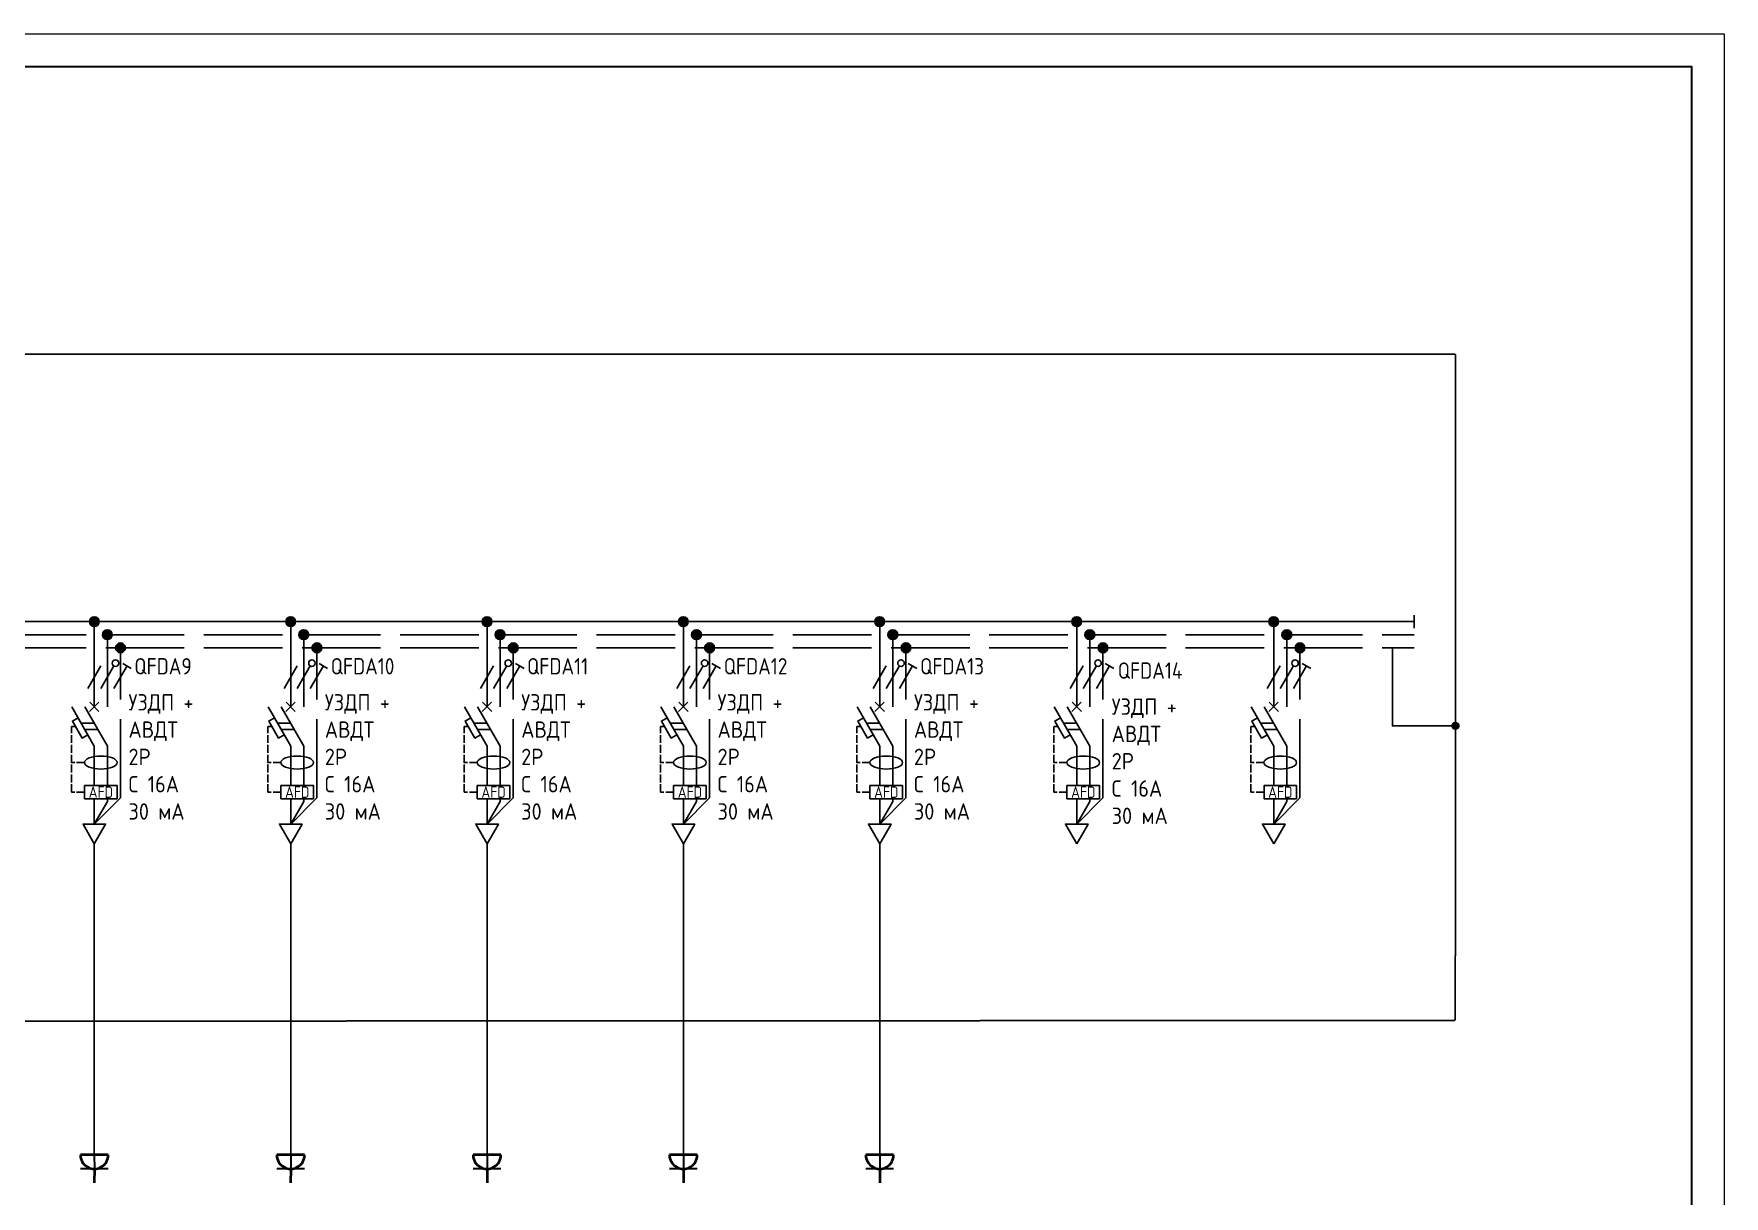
# Model space of a CAD drawing. Header units: millimetres. Extents: x -32 to 417638015, y -35 to 175284279.
# Drawn here: x 1428383 to 1454210, y 44491 to 62248 of the extents above; entities that cross this region are included whole.
import ezdxf
from ezdxf.enums import TextEntityAlignment as Align

# ---------------------------------------------------------------- set-up
doc = ezdxf.new("R2010")
doc.units = ezdxf.units.MM
doc.linetypes.add('ACAD_ISO02W100', pattern=[15, 12, -3])
doc.linetypes.add('DASHED2', pattern=[0.375, 0.25, -0.125])
for name, color, linetype in [('4_Однолинейная схема', 7, 'Continuous'), ('A-HATCH-WALL', 7, 'Continuous'), ('RAMKA', 7, 'Continuous')]:
    doc.layers.add(name, color=color, linetype=linetype)
doc.layers.add('A-ANNO-NOTE', color=7, linetype='Continuous', lineweight=5)
doc.layers.add('ЭОМ_Розетки быт', color=5, linetype='Continuous', lineweight=30)
doc.styles.add('DS23_Isopeur', font='isocpeur.ttf')
doc.styles.add('GOST Common', font='GOST_Common.ttf', dxfattribs={"width": 0.9, "height": 350})
doc.styles.add('GOST Common ISO', font='GOST_Common.ttf', dxfattribs={"width": 0.9, "height": 2.5})
doc.styles.add('RAMKA', font='isocpeur.ttf', dxfattribs={"oblique": 15, "height": 5})
doc.styles.get("Standard").update_dxf_attribs({"font": 'arial.ttf'})

# ---------------------------------------------------------------- blocks, each defined once
blk = doc.blocks.new('*U847')
at = {"layer": '4_Однолинейная схема'}
for p, q in [((454.92, 0), (0, 0)), ((454.92, 1), (454.92, -1))]:
    blk.add_line(p, q, dxfattribs=at)
at = {"layer": '4_Однолинейная схема', "linetype": 'ACAD_ISO02W100'}
for p, q in [((0, -2), (454.92, -2)), ((0, -4), (454.92, -4))]:
    blk.add_line(p, q, dxfattribs=at)
blk = doc.blocks.new('TSL_SHM_УГО_Точка - TSL_SHM_УГО_Точка-779818-ЩТ-1_1 _Р_ _')
at = {"layer": 'A-ANNO-NOTE', "lineweight": 30}
h = blk.add_hatch(color=256, dxfattribs=at)
edge = h.paths.add_edge_path()
edge.add_arc((0, 0), 0.5, 0, 360)
blk.add_circle((0, 0), 0.5, dxfattribs=at)
blk = doc.blocks.new('*U845')
at = {"lineweight": -2}
h = blk.add_hatch(color=256, dxfattribs=at)
h.dxf.hatch_style = 1
edge = h.paths.add_edge_path()
edge.add_arc((0, 0), 0.75, 0, 360)
at = {"layer": 'A-HATCH-WALL', "lineweight": -2}
h = blk.add_hatch(color=256, dxfattribs=at)
h.dxf.hatch_style = 1
edge = h.paths.add_edge_path()
edge.add_arc((2, -2), 0.75, 0, 360)
h = blk.add_hatch(color=256, dxfattribs=at)
h.dxf.hatch_style = 1
edge = h.paths.add_edge_path()
edge.add_arc((4, -4), 0.75, 0, 360)
at = {"lineweight": -2}
for points in [[(0, -13), (0, 0)], [(-0.73, -13.73), (0.69, -12.31)], [(0.71, -13.71), (-0.71, -12.29)], [(0, -25.05), (0, -19), (-3.46, -13)], [(-0.98, -17.3), (-1.85, -17.8), (-3.35, -15.2), (-2.48, -14.7)], [(-1.46, -13), (2, -19)], [(-2.02, -15.5), (-0.02, -15.5)], [(-1.44, -16.5), (0.56, -16.5)], [(0, -30.92), (0, -27.05)]]:
    blk.add_lwpolyline(points, dxfattribs=at)
at = {"linetype": 'ACAD_ISO02W100', "lineweight": -2}
for points in [[(2, -13), (2, -2)], [(4, -26.92), (4, -4)], [(2, -25.05), (2, -19)], [(0, -30.92), (4, -26.92)], [(0, -30.92), (2, -27.46), (2, -26.97)]]:
    blk.add_lwpolyline(points, dxfattribs=at)
at = {"color": 1, "lineweight": -2}
for points in [[(-1, -10.23), (1, -6.77)], [(1, -10.23), (3, -6.77)], [(3, -10.23), (5, -6.77)], [(4.35, -6.39), (5.65, -7.14)]]:
    blk.add_lwpolyline(points, dxfattribs=at)
at = {"color": 1, "linetype": 'ACAD_ISO02W100', "lineweight": -2, "ltscale": 0.1}
for points in [[(-3.5, -21.53), (-3.5, -21.53), (-3.5, -16), (-2.89, -16)], [(-1.5, -21.53), (-3.5, -21.53)], [(-1.5, -26.05), (-3.5, -26.05), (-3.5, -21.53)]]:
    blk.add_lwpolyline(points, dxfattribs=at)
at = {"lineweight": -2}
blk.add_lwpolyline([(0, -33.92), (-1.73, -30.92), (1.73, -30.92)], close=True, dxfattribs=at)
for centre in [(0, 0), (2, -2), (4, -4)]:
    blk.add_circle(centre, 0.75, dxfattribs=at)
at = {"color": 1, "lineweight": -2}
blk.add_circle((3.25, -6.33), 0.5, dxfattribs=at)
at = {"lineweight": -2}
blk.add_ellipse((1, -21.53), major_axis=(2.5, 0), ratio=0.4, dxfattribs=at)
at = {"style": 'GOST Common ISO', "width": 0.9}
blk.add_attdef('ФАЗА', text='', height=2.5, dxfattribs=at).set_placement((0, 2), align=Align.CENTER)
at = {"lineweight": -2}
blk.add_wipeout([(-1.49, -25.05), (3.5, -25.05), (3.5, -27.05), (-1.49, -27.05)], dxfattribs=at)
blk.add_lwpolyline([(3.5, -27.05), (-1.49, -27.05), (-1.49, -25.05), (3.5, -25.05)], close=True, dxfattribs=at)
at = {"lineweight": -2, "insert": (1, -26.05), "char_height": 1.75, "attachment_point": 5, "style": 'GOST Common ISO'}
blk.add_mtext_dynamic_manual_height_columns('AFD', width=4.9912, gutter_width=12.5, heights=[0], dxfattribs=at)
blk = doc.blocks.new('*U846')
at = {"lineweight": -2}
h = blk.add_hatch(color=256, dxfattribs=at)
h.dxf.hatch_style = 1
edge = h.paths.add_edge_path()
edge.add_arc((0, 0), 0.75, 0, 360)
at = {"layer": 'A-HATCH-WALL', "lineweight": -2}
h = blk.add_hatch(color=256, dxfattribs=at)
h.dxf.hatch_style = 1
edge = h.paths.add_edge_path()
edge.add_arc((2, -2), 0.75, 0, 360)
h = blk.add_hatch(color=256, dxfattribs=at)
h.dxf.hatch_style = 1
edge = h.paths.add_edge_path()
edge.add_arc((4, -4), 0.75, 0, 360)
at = {"lineweight": -2}
for points in [[(0, -13), (0, 0)], [(-0.73, -13.73), (0.69, -12.31)], [(0.71, -13.71), (-0.71, -12.29)], [(0, -25.05), (0, -19), (-3.46, -13)], [(-0.98, -17.3), (-1.85, -17.8), (-3.35, -15.2), (-2.48, -14.7)], [(-1.46, -13), (2, -19)], [(-2.02, -15.5), (-0.02, -15.5)], [(-1.44, -16.5), (0.56, -16.5)], [(0, -30.92), (0, -27.05)]]:
    blk.add_lwpolyline(points, dxfattribs=at)
at = {"linetype": 'ACAD_ISO02W100', "lineweight": -2}
for points in [[(2, -13), (2, -2)], [(4, -26.92), (4, -4)], [(2, -25.05), (2, -19)], [(0, -30.92), (4, -26.92)], [(0, -30.92), (2, -27.46), (2, -26.97)]]:
    blk.add_lwpolyline(points, dxfattribs=at)
at = {"color": 1, "lineweight": -2}
for points in [[(-1, -10.23), (1, -6.77)], [(1, -10.23), (3, -6.77)], [(3, -10.23), (5, -6.77)], [(4.35, -6.39), (5.65, -7.14)]]:
    blk.add_lwpolyline(points, dxfattribs=at)
at = {"color": 1, "linetype": 'ACAD_ISO02W100', "lineweight": -2, "ltscale": 0.1}
for points in [[(-3.5, -21.53), (-3.5, -21.53), (-3.5, -16), (-2.89, -16)], [(-1.5, -21.53), (-3.5, -21.53)], [(-1.5, -26.05), (-3.5, -26.05), (-3.5, -21.53)]]:
    blk.add_lwpolyline(points, dxfattribs=at)
at = {"lineweight": -2}
blk.add_lwpolyline([(0, -33.92), (-1.73, -30.92), (1.73, -30.92)], close=True, dxfattribs=at)
for centre in [(0, 0), (2, -2), (4, -4)]:
    blk.add_circle(centre, 0.75, dxfattribs=at)
at = {"color": 1, "lineweight": -2}
blk.add_circle((3.25, -6.33), 0.5, dxfattribs=at)
at = {"lineweight": -2}
blk.add_ellipse((1, -21.53), major_axis=(2.5, 0), ratio=0.4, dxfattribs=at)
at = {"style": 'GOST Common ISO', "width": 0.9}
blk.add_attdef('ФАЗА', text='', height=2.5, dxfattribs=at).set_placement((0, 2), align=Align.CENTER)
at = {"lineweight": -2}
blk.add_wipeout([(-1.49, -25.05), (3.5, -25.05), (3.5, -27.05), (-1.49, -27.05)], dxfattribs=at)
blk.add_lwpolyline([(3.5, -27.05), (-1.49, -27.05), (-1.49, -25.05), (3.5, -25.05)], close=True, dxfattribs=at)
at = {"lineweight": -2, "insert": (1, -26.05), "char_height": 1.75, "attachment_point": 5, "style": 'GOST Common ISO'}
blk.add_mtext_dynamic_manual_height_columns('AFD', width=4.9912, gutter_width=12.5, heights=[0], dxfattribs=at)
blk = doc.blocks.new('*U836')
at = {"lineweight": -2}
h = blk.add_hatch(color=256, dxfattribs=at)
h.dxf.hatch_style = 1
edge = h.paths.add_edge_path()
edge.add_arc((0, 0), 0.75, 0, 360)
at = {"layer": 'A-HATCH-WALL', "lineweight": -2}
h = blk.add_hatch(color=256, dxfattribs=at)
h.dxf.hatch_style = 1
edge = h.paths.add_edge_path()
edge.add_arc((2, -2), 0.75, 0, 360)
h = blk.add_hatch(color=256, dxfattribs=at)
h.dxf.hatch_style = 1
edge = h.paths.add_edge_path()
edge.add_arc((4, -4), 0.75, 0, 360)
at = {"lineweight": -2}
for points in [[(0, -13), (0, 0)], [(-0.73, -13.73), (0.69, -12.31)], [(0.71, -13.71), (-0.71, -12.29)], [(0, -25.05), (0, -19), (-3.46, -13)], [(-0.98, -17.3), (-1.85, -17.8), (-3.35, -15.2), (-2.48, -14.7)], [(-1.46, -13), (2, -19)], [(-2.02, -15.5), (-0.02, -15.5)], [(-1.44, -16.5), (0.56, -16.5)], [(0, -30.92), (0, -27.05)]]:
    blk.add_lwpolyline(points, dxfattribs=at)
at = {"linetype": 'ACAD_ISO02W100', "lineweight": -2}
for points in [[(2, -13), (2, -2)], [(4, -26.92), (4, -4)], [(2, -25.05), (2, -19)], [(0, -30.92), (4, -26.92)], [(0, -30.92), (2, -27.46), (2, -26.97)]]:
    blk.add_lwpolyline(points, dxfattribs=at)
at = {"color": 1, "lineweight": -2}
for points in [[(-1, -10.23), (1, -6.77)], [(1, -10.23), (3, -6.77)], [(3, -10.23), (5, -6.77)], [(4.35, -6.39), (5.65, -7.14)]]:
    blk.add_lwpolyline(points, dxfattribs=at)
at = {"color": 1, "linetype": 'ACAD_ISO02W100', "lineweight": -2, "ltscale": 0.1}
for points in [[(-3.5, -21.53), (-3.5, -21.53), (-3.5, -16), (-2.89, -16)], [(-1.5, -21.53), (-3.5, -21.53)], [(-1.5, -26.05), (-3.5, -26.05), (-3.5, -21.53)]]:
    blk.add_lwpolyline(points, dxfattribs=at)
at = {"lineweight": -2}
blk.add_lwpolyline([(0, -33.92), (-1.73, -30.92), (1.73, -30.92)], close=True, dxfattribs=at)
for centre in [(0, 0), (2, -2), (4, -4)]:
    blk.add_circle(centre, 0.75, dxfattribs=at)
at = {"color": 1, "lineweight": -2}
blk.add_circle((3.25, -6.33), 0.5, dxfattribs=at)
at = {"lineweight": -2}
blk.add_ellipse((1, -21.53), major_axis=(2.5, 0), ratio=0.4, dxfattribs=at)
at = {"style": 'GOST Common ISO', "width": 0.9}
blk.add_attdef('ФАЗА', text='', height=2.5, dxfattribs=at).set_placement((0, 2), align=Align.CENTER)
at = {"lineweight": -2}
blk.add_wipeout([(-1.49, -25.05), (3.5, -25.05), (3.5, -27.05), (-1.49, -27.05)], dxfattribs=at)
blk.add_lwpolyline([(3.5, -27.05), (-1.49, -27.05), (-1.49, -25.05), (3.5, -25.05)], close=True, dxfattribs=at)
at = {"lineweight": -2, "insert": (1, -26.05), "char_height": 1.75, "attachment_point": 5, "style": 'GOST Common ISO'}
blk.add_mtext_dynamic_manual_height_columns('AFD', width=4.9912, gutter_width=12.5, heights=[0], dxfattribs=at)
blk = doc.blocks.new('*U838')
at = {"lineweight": -2}
h = blk.add_hatch(color=256, dxfattribs=at)
h.dxf.hatch_style = 1
edge = h.paths.add_edge_path()
edge.add_arc((0, 0), 0.75, 0, 360)
at = {"layer": 'A-HATCH-WALL', "lineweight": -2}
h = blk.add_hatch(color=256, dxfattribs=at)
h.dxf.hatch_style = 1
edge = h.paths.add_edge_path()
edge.add_arc((2, -2), 0.75, 0, 360)
h = blk.add_hatch(color=256, dxfattribs=at)
h.dxf.hatch_style = 1
edge = h.paths.add_edge_path()
edge.add_arc((4, -4), 0.75, 0, 360)
at = {"lineweight": -2}
for points in [[(0, -13), (0, 0)], [(-0.73, -13.73), (0.69, -12.31)], [(0.71, -13.71), (-0.71, -12.29)], [(0, -25.05), (0, -19), (-3.46, -13)], [(-0.98, -17.3), (-1.85, -17.8), (-3.35, -15.2), (-2.48, -14.7)], [(-1.46, -13), (2, -19)], [(-2.02, -15.5), (-0.02, -15.5)], [(-1.44, -16.5), (0.56, -16.5)], [(0, -30.92), (0, -27.05)]]:
    blk.add_lwpolyline(points, dxfattribs=at)
at = {"linetype": 'ACAD_ISO02W100', "lineweight": -2}
for points in [[(2, -13), (2, -2)], [(4, -26.92), (4, -4)], [(2, -25.05), (2, -19)], [(0, -30.92), (4, -26.92)], [(0, -30.92), (2, -27.46), (2, -26.97)]]:
    blk.add_lwpolyline(points, dxfattribs=at)
at = {"color": 1, "lineweight": -2}
for points in [[(-1, -10.23), (1, -6.77)], [(1, -10.23), (3, -6.77)], [(3, -10.23), (5, -6.77)], [(4.35, -6.39), (5.65, -7.14)]]:
    blk.add_lwpolyline(points, dxfattribs=at)
at = {"color": 1, "linetype": 'ACAD_ISO02W100', "lineweight": -2, "ltscale": 0.1}
for points in [[(-3.5, -21.53), (-3.5, -21.53), (-3.5, -16), (-2.89, -16)], [(-1.5, -21.53), (-3.5, -21.53)], [(-1.5, -26.05), (-3.5, -26.05), (-3.5, -21.53)]]:
    blk.add_lwpolyline(points, dxfattribs=at)
at = {"lineweight": -2}
blk.add_lwpolyline([(0, -33.92), (-1.73, -30.92), (1.73, -30.92)], close=True, dxfattribs=at)
for centre in [(0, 0), (2, -2), (4, -4)]:
    blk.add_circle(centre, 0.75, dxfattribs=at)
at = {"color": 1, "lineweight": -2}
blk.add_circle((3.25, -6.33), 0.5, dxfattribs=at)
at = {"lineweight": -2}
blk.add_ellipse((1, -21.53), major_axis=(2.5, 0), ratio=0.4, dxfattribs=at)
at = {"style": 'GOST Common ISO', "width": 0.9}
blk.add_attdef('ФАЗА', text='', height=2.5, dxfattribs=at).set_placement((0, 2), align=Align.CENTER)
at = {"lineweight": -2}
blk.add_wipeout([(-1.49, -25.05), (3.5, -25.05), (3.5, -27.05), (-1.49, -27.05)], dxfattribs=at)
blk.add_lwpolyline([(3.5, -27.05), (-1.49, -27.05), (-1.49, -25.05), (3.5, -25.05)], close=True, dxfattribs=at)
at = {"lineweight": -2, "insert": (1, -26.05), "char_height": 1.75, "attachment_point": 5, "style": 'GOST Common ISO'}
blk.add_mtext_dynamic_manual_height_columns('AFD', width=4.9912, gutter_width=12.5, heights=[0], dxfattribs=at)
blk = doc.blocks.new('*U817')
at = {"lineweight": 5, "transparency": 33554687}
blk.add_lwpolyline([(0, 0), (0, 420), (594, 420), (594, 0)], close=True, dxfattribs=at)
at = {"lineweight": 30, "transparency": 33554687}
blk.add_lwpolyline([(20, 5), (20, 415), (589, 415), (589, 5)], close=True, dxfattribs=at)
at = {"lineweight": 9, "transparency": 33554687, "oblique": 15, "width": 0.9}
blk.add_attdef('ОБЪЕКТ', text='', height=2.5, dxfattribs=at).set_placement((529, 42.5), align=Align.MIDDLE_CENTER)
at = {"transparency": 33554687, "style": 'RAMKA', "oblique": 15, "width": 0.9}
for tag, height, p in [('СТРАНИЦА', 0.00025, (588.9995, 414.9996)), ('ДАТА1', 2.5, (464, 32.5)), ('ДАТА2', 2.5, (464, 27.5)), ('СТАДИЯ', 2.5, (546.5, 25)), ('ЛИСТ', 2.5, (561.5, 25)), ('ЛИСТОВ', 2.5, (579, 25)), ('ДАТА3', 2.5, (464, 22.5)), ('ДАТА4', 2.5, (464, 17.5)), ('ДАТА5', 2.5, (464, 12.5)), ('ДАТА6', 2.5, (464, 7.5))]:
    blk.add_attdef(tag, text='', height=height, dxfattribs=at).set_placement(p, align=Align.MIDDLE_CENTER)
at = {"transparency": 33554687, "style": 'RAMKA', "oblique": 15, "width": 0.9, "flags": 8}
blk.add_attdef('ШИФР', text='', height=5, dxfattribs=at).set_placement((529, 55), align=Align.MIDDLE_CENTER)
at = {"transparency": 33554687, "style": 'RAMKA', "oblique": 15, "width": 0.9}
for tag, p in [('ДОЛЖНОСТЬ1', (405, 32.5)), ('ФИО1', (425, 32.5)), ('ДОЛЖНОСТЬ2', (405, 27.5)), ('ФИО2', (425, 27.5)), ('ДОЛЖНОСТЬ3', (405, 22.5)), ('ФИО3', (425, 22.5)), ('ДОЛЖНОСТЬ4', (405, 17.5)), ('ФИО4', (425, 17.5)), ('ДОЛЖНОСТЬ5', (405, 12.5)), ('ФИО5', (425, 12.5)), ('ДОЛЖНОСТЬ6', (405, 7.5)), ('ФИО6', (425, 7.5))]:
    blk.add_attdef(tag, text='', height=2.5, dxfattribs=at).set_placement(p, align=Align.MIDDLE_LEFT)
at = {"lineweight": 9, "transparency": 33554687, "oblique": 15, "width": 0.9, "flags": 128}
blk.add_attdef('НАИМЕНОВАНИЕ', text='', height=2.5, dxfattribs=at).set_placement((504, 12.5), align=Align.MIDDLE_CENTER)
at = {"lineweight": 13, "transparency": 33554687, "oblique": 15, "width": 0.9, "flags": 15}
blk.add_attdef('КОМПАНИЯ', text='', height=2.5, dxfattribs=at).set_placement((564, 12.5), align=Align.MIDDLE_CENTER)
at = {"transparency": 33554687, "style": 'RAMKA', "oblique": 15, "width": 0.9, "flags": 8}
blk.add_attdef('ФОРМАТЛИСТА', text='', height=2.5, dxfattribs=at).set_placement((560, 2.5), align=Align.MIDDLE_LEFT)
blk = doc.blocks.new('*U74')
at = {"color": 0, "lineweight": 40}
for p, q in [((18, 249), (-18, -249)), ((249, -18), (499, -37))]:
    blk.add_line(p, q, dxfattribs=at)
at = {"color": 0}
for p, q in [((0, 0), (249, -18)), ((268, 231), (231, -268))]:
    blk.add_line(p, q, dxfattribs=at)
at = {"color": 0, "lineweight": 40}
blk.add_arc((0, 0), 250, 265.799, 85.799, dxfattribs=at)
at = {"color": 7, "style": 'GOST Common', "width": 0.9}
for tag, p in [('КОЛВО', (36, 425)), ('ВЫСОТА', (294, -391))]:
    blk.add_attdef(tag, p, '', height=350, dxfattribs=at)
at = {"color": 7, "linetype": 'ByBlock', "style": 'GOST Common', "width": 0.9}
blk.add_attdef('ГРУППА', text='', height=350, dxfattribs=at).set_placement((-568, 0), align=Align.RIGHT)
blk = doc.blocks.new('*U825')
at = {"linetype": 'ByBlock', "lineweight": -2}
blk.add_lwpolyline([(0, -1), (0, 838.3)], dxfattribs=at)
at = {"layer": 'ЭОМ_Розетки быт', "color": 0, "xscale": 0.15, "yscale": 0.15, "zscale": 0.15, "rotation": 274.1958433846598}
blk.add_blockref('*U74', (0, -1), dxfattribs=at)
at = {"style": 'GOST Common ISO'}
for tag, p in [('ТРАССА', (-0.3, 0)), ('1_СТРОКА', (4.4, 0)), ('2_СТРОКА', (9.2, 0)), ('3_СТРОКА', (13.9, 0)), ('4_СТРОКА', (18.4, -0.2))]:
    blk.add_attdef(tag, p, '', height=2.5, rotation=90, dxfattribs=at)
blk = doc.blocks.new('*U826')
at = {"linetype": 'ByBlock', "lineweight": -2}
blk.add_lwpolyline([(0, -1), (0, 838.3)], dxfattribs=at)
at = {"layer": 'ЭОМ_Розетки быт', "color": 0, "xscale": 0.15, "yscale": 0.15, "zscale": 0.15, "rotation": 274.1958433846598}
blk.add_blockref('*U74', (0, -1), dxfattribs=at)
at = {"style": 'GOST Common ISO'}
for tag, p in [('ТРАССА', (-0.3, 0)), ('1_СТРОКА', (4.4, 0)), ('2_СТРОКА', (9.2, 0)), ('3_СТРОКА', (13.9, 0)), ('4_СТРОКА', (18.4, -0.2))]:
    blk.add_attdef(tag, p, '', height=2.5, rotation=90, dxfattribs=at)
blk = doc.blocks.new('*U827')
at = {"linetype": 'ByBlock', "lineweight": -2}
blk.add_lwpolyline([(0, -1), (0, 838.3)], dxfattribs=at)
at = {"layer": 'ЭОМ_Розетки быт', "color": 0, "xscale": 0.15, "yscale": 0.15, "zscale": 0.15, "rotation": 274.1958433846598}
blk.add_blockref('*U74', (0, -1), dxfattribs=at)
at = {"style": 'GOST Common ISO'}
for tag, p in [('ТРАССА', (-0.3, 0)), ('1_СТРОКА', (4.4, 0)), ('2_СТРОКА', (9.2, 0)), ('3_СТРОКА', (13.9, 0)), ('4_СТРОКА', (18.4, -0.2))]:
    blk.add_attdef(tag, p, '', height=2.5, rotation=90, dxfattribs=at)
blk = doc.blocks.new('*U819')
at = {"linetype": 'ByBlock', "lineweight": -2}
blk.add_lwpolyline([(0, -1), (0, 838.3)], dxfattribs=at)
at = {"layer": 'ЭОМ_Розетки быт', "color": 0, "xscale": 0.15, "yscale": 0.15, "zscale": 0.15, "rotation": 274.1958433846598}
blk.add_blockref('*U74', (0, -1), dxfattribs=at)
at = {"style": 'GOST Common ISO'}
for tag, p in [('ТРАССА', (-0.3, 0)), ('1_СТРОКА', (4.4, 0)), ('2_СТРОКА', (9.2, 0)), ('3_СТРОКА', (13.9, 0)), ('4_СТРОКА', (18.4, -0.2))]:
    blk.add_attdef(tag, p, '', height=2.5, rotation=90, dxfattribs=at)
blk = doc.blocks.new('*U796')
at = {"lineweight": -2}
h = blk.add_hatch(color=256, dxfattribs=at)
h.dxf.hatch_style = 1
edge = h.paths.add_edge_path()
edge.add_arc((0, 0), 0.75, 0, 360)
at = {"layer": 'A-HATCH-WALL', "lineweight": -2}
h = blk.add_hatch(color=256, dxfattribs=at)
h.dxf.hatch_style = 1
edge = h.paths.add_edge_path()
edge.add_arc((2, -2), 0.75, 0, 360)
h = blk.add_hatch(color=256, dxfattribs=at)
h.dxf.hatch_style = 1
edge = h.paths.add_edge_path()
edge.add_arc((4, -4), 0.75, 0, 360)
at = {"lineweight": -2}
for points in [[(0, -13), (0, 0)], [(-0.73, -13.73), (0.69, -12.31)], [(0.71, -13.71), (-0.71, -12.29)], [(0, -25.05), (0, -19), (-3.46, -13)], [(-0.98, -17.3), (-1.85, -17.8), (-3.35, -15.2), (-2.48, -14.7)], [(-1.46, -13), (2, -19)], [(-2.02, -15.5), (-0.02, -15.5)], [(-1.44, -16.5), (0.56, -16.5)], [(0, -30.92), (0, -27.05)]]:
    blk.add_lwpolyline(points, dxfattribs=at)
at = {"linetype": 'ACAD_ISO02W100', "lineweight": -2}
for points in [[(2, -13), (2, -2)], [(4, -26.92), (4, -4)], [(2, -25.05), (2, -19)], [(0, -30.92), (4, -26.92)], [(0, -30.92), (2, -27.46), (2, -26.97)]]:
    blk.add_lwpolyline(points, dxfattribs=at)
at = {"color": 1, "lineweight": -2}
for points in [[(-1, -10.23), (1, -6.77)], [(1, -10.23), (3, -6.77)], [(3, -10.23), (5, -6.77)], [(4.35, -6.39), (5.65, -7.14)]]:
    blk.add_lwpolyline(points, dxfattribs=at)
at = {"color": 1, "linetype": 'ACAD_ISO02W100', "lineweight": -2, "ltscale": 0.1}
for points in [[(-3.5, -21.53), (-3.5, -21.53), (-3.5, -16), (-2.89, -16)], [(-1.5, -21.53), (-3.5, -21.53)], [(-1.5, -26.05), (-3.5, -26.05), (-3.5, -21.53)]]:
    blk.add_lwpolyline(points, dxfattribs=at)
at = {"lineweight": -2}
blk.add_lwpolyline([(0, -33.92), (-1.73, -30.92), (1.73, -30.92)], close=True, dxfattribs=at)
for centre in [(0, 0), (2, -2), (4, -4)]:
    blk.add_circle(centre, 0.75, dxfattribs=at)
at = {"color": 1, "lineweight": -2}
blk.add_circle((3.25, -6.33), 0.5, dxfattribs=at)
at = {"lineweight": -2}
blk.add_ellipse((1, -21.53), major_axis=(2.5, 0), ratio=0.4, dxfattribs=at)
at = {"style": 'GOST Common ISO', "width": 0.9}
blk.add_attdef('ФАЗА', text='', height=2.5, dxfattribs=at).set_placement((0, 2), align=Align.CENTER)
at = {"lineweight": -2}
blk.add_wipeout([(-1.49, -25.05), (3.5, -25.05), (3.5, -27.05), (-1.49, -27.05)], dxfattribs=at)
blk.add_lwpolyline([(3.5, -27.05), (-1.49, -27.05), (-1.49, -25.05), (3.5, -25.05)], close=True, dxfattribs=at)
at = {"lineweight": -2, "insert": (1, -26.05), "char_height": 1.75, "attachment_point": 5, "style": 'GOST Common ISO'}
blk.add_mtext_dynamic_manual_height_columns('AFD', width=4.9912, gutter_width=12.5, heights=[0], dxfattribs=at)
blk = doc.blocks.new('*U797')
at = {"linetype": 'ByBlock', "lineweight": -2}
blk.add_lwpolyline([(0, -1), (0, 838.3)], dxfattribs=at)
at = {"layer": 'ЭОМ_Розетки быт', "color": 0, "xscale": 0.15, "yscale": 0.15, "zscale": 0.15, "rotation": 274.1958433846598}
blk.add_blockref('*U74', (0, -1), dxfattribs=at)
at = {"style": 'GOST Common ISO'}
for tag, p in [('ТРАССА', (-0.3, 0)), ('1_СТРОКА', (4.4, 0)), ('2_СТРОКА', (9.2, 0)), ('3_СТРОКА', (13.9, 0)), ('4_СТРОКА', (18.4, -0.2))]:
    blk.add_attdef(tag, p, '', height=2.5, rotation=90, dxfattribs=at)
blk = doc.blocks.new('*U798')
at = {"lineweight": -2}
h = blk.add_hatch(color=256, dxfattribs=at)
h.dxf.hatch_style = 1
edge = h.paths.add_edge_path()
edge.add_arc((0, 0), 0.75, 0, 360)
at = {"layer": 'A-HATCH-WALL', "lineweight": -2}
h = blk.add_hatch(color=256, dxfattribs=at)
h.dxf.hatch_style = 1
edge = h.paths.add_edge_path()
edge.add_arc((2, -2), 0.75, 0, 360)
h = blk.add_hatch(color=256, dxfattribs=at)
h.dxf.hatch_style = 1
edge = h.paths.add_edge_path()
edge.add_arc((4, -4), 0.75, 0, 360)
at = {"lineweight": -2}
for points in [[(0, -13), (0, 0)], [(-0.73, -13.73), (0.69, -12.31)], [(0.71, -13.71), (-0.71, -12.29)], [(0, -25.05), (0, -19), (-3.46, -13)], [(-0.98, -17.3), (-1.85, -17.8), (-3.35, -15.2), (-2.48, -14.7)], [(-1.46, -13), (2, -19)], [(-2.02, -15.5), (-0.02, -15.5)], [(-1.44, -16.5), (0.56, -16.5)], [(0, -30.92), (0, -27.05)]]:
    blk.add_lwpolyline(points, dxfattribs=at)
at = {"linetype": 'ACAD_ISO02W100', "lineweight": -2}
for points in [[(2, -13), (2, -2)], [(4, -26.92), (4, -4)], [(2, -25.05), (2, -19)], [(0, -30.92), (4, -26.92)], [(0, -30.92), (2, -27.46), (2, -26.97)]]:
    blk.add_lwpolyline(points, dxfattribs=at)
at = {"color": 1, "lineweight": -2}
for points in [[(-1, -10.23), (1, -6.77)], [(1, -10.23), (3, -6.77)], [(3, -10.23), (5, -6.77)], [(4.35, -6.39), (5.65, -7.14)]]:
    blk.add_lwpolyline(points, dxfattribs=at)
at = {"color": 1, "linetype": 'ACAD_ISO02W100', "lineweight": -2, "ltscale": 0.1}
for points in [[(-3.5, -21.53), (-3.5, -21.53), (-3.5, -16), (-2.89, -16)], [(-1.5, -21.53), (-3.5, -21.53)], [(-1.5, -26.05), (-3.5, -26.05), (-3.5, -21.53)]]:
    blk.add_lwpolyline(points, dxfattribs=at)
at = {"lineweight": -2}
blk.add_lwpolyline([(0, -33.92), (-1.73, -30.92), (1.73, -30.92)], close=True, dxfattribs=at)
for centre in [(0, 0), (2, -2), (4, -4)]:
    blk.add_circle(centre, 0.75, dxfattribs=at)
at = {"color": 1, "lineweight": -2}
blk.add_circle((3.25, -6.33), 0.5, dxfattribs=at)
at = {"lineweight": -2}
blk.add_ellipse((1, -21.53), major_axis=(2.5, 0), ratio=0.4, dxfattribs=at)
at = {"style": 'GOST Common ISO', "width": 0.9}
blk.add_attdef('ФАЗА', text='', height=2.5, dxfattribs=at).set_placement((0, 2), align=Align.CENTER)
at = {"lineweight": -2}
blk.add_wipeout([(-1.49, -25.05), (3.5, -25.05), (3.5, -27.05), (-1.49, -27.05)], dxfattribs=at)
blk.add_lwpolyline([(3.5, -27.05), (-1.49, -27.05), (-1.49, -25.05), (3.5, -25.05)], close=True, dxfattribs=at)
at = {"lineweight": -2, "insert": (1, -26.05), "char_height": 1.75, "attachment_point": 5, "style": 'GOST Common ISO'}
blk.add_mtext_dynamic_manual_height_columns('AFD', width=4.9912, gutter_width=12.5, heights=[0], dxfattribs=at)
blk = doc.blocks.new('*U800')
at = {"lineweight": -2}
h = blk.add_hatch(color=256, dxfattribs=at)
h.dxf.hatch_style = 1
edge = h.paths.add_edge_path()
edge.add_arc((0, 0), 0.75, 0, 360)
at = {"layer": 'A-HATCH-WALL', "lineweight": -2}
h = blk.add_hatch(color=256, dxfattribs=at)
h.dxf.hatch_style = 1
edge = h.paths.add_edge_path()
edge.add_arc((2, -2), 0.75, 0, 360)
h = blk.add_hatch(color=256, dxfattribs=at)
h.dxf.hatch_style = 1
edge = h.paths.add_edge_path()
edge.add_arc((4, -4), 0.75, 0, 360)
at = {"lineweight": -2}
for points in [[(0, -13), (0, 0)], [(-0.73, -13.73), (0.69, -12.31)], [(0.71, -13.71), (-0.71, -12.29)], [(0, -25.05), (0, -19), (-3.46, -13)], [(-0.98, -17.3), (-1.85, -17.8), (-3.35, -15.2), (-2.48, -14.7)], [(-1.46, -13), (2, -19)], [(-2.02, -15.5), (-0.02, -15.5)], [(-1.44, -16.5), (0.56, -16.5)], [(0, -30.92), (0, -27.05)]]:
    blk.add_lwpolyline(points, dxfattribs=at)
at = {"linetype": 'ACAD_ISO02W100', "lineweight": -2}
for points in [[(2, -13), (2, -2)], [(4, -26.92), (4, -4)], [(2, -25.05), (2, -19)], [(0, -30.92), (4, -26.92)], [(0, -30.92), (2, -27.46), (2, -26.97)]]:
    blk.add_lwpolyline(points, dxfattribs=at)
at = {"color": 1, "lineweight": -2}
for points in [[(-1, -10.23), (1, -6.77)], [(1, -10.23), (3, -6.77)], [(3, -10.23), (5, -6.77)], [(4.35, -6.39), (5.65, -7.14)]]:
    blk.add_lwpolyline(points, dxfattribs=at)
at = {"color": 1, "linetype": 'ACAD_ISO02W100', "lineweight": -2, "ltscale": 0.1}
for points in [[(-3.5, -21.53), (-3.5, -21.53), (-3.5, -16), (-2.89, -16)], [(-1.5, -21.53), (-3.5, -21.53)], [(-1.5, -26.05), (-3.5, -26.05), (-3.5, -21.53)]]:
    blk.add_lwpolyline(points, dxfattribs=at)
at = {"lineweight": -2}
blk.add_lwpolyline([(0, -33.92), (-1.73, -30.92), (1.73, -30.92)], close=True, dxfattribs=at)
for centre in [(0, 0), (2, -2), (4, -4)]:
    blk.add_circle(centre, 0.75, dxfattribs=at)
at = {"color": 1, "lineweight": -2}
blk.add_circle((3.25, -6.33), 0.5, dxfattribs=at)
at = {"lineweight": -2}
blk.add_ellipse((1, -21.53), major_axis=(2.5, 0), ratio=0.4, dxfattribs=at)
at = {"style": 'GOST Common ISO', "width": 0.9}
blk.add_attdef('ФАЗА', text='', height=2.5, dxfattribs=at).set_placement((0, 2), align=Align.CENTER)
at = {"lineweight": -2}
blk.add_wipeout([(-1.49, -25.05), (3.5, -25.05), (3.5, -27.05), (-1.49, -27.05)], dxfattribs=at)
blk.add_lwpolyline([(3.5, -27.05), (-1.49, -27.05), (-1.49, -25.05), (3.5, -25.05)], close=True, dxfattribs=at)
at = {"lineweight": -2, "insert": (1, -26.05), "char_height": 1.75, "attachment_point": 5, "style": 'GOST Common ISO'}
blk.add_mtext_dynamic_manual_height_columns('AFD', width=4.9912, gutter_width=12.5, heights=[0], dxfattribs=at)

msp = doc.modelspace()

# ---------------------------------------------------------------- linework, layer by layer
at = {"linetype": 'DASHED2'}
msp.add_lwpolyline([(1402606, 47151), (1402606, 57354), (1450105, 57354), (1450102, 47176)], close=True, dxfattribs=at)
msp.add_lwpolyline([(1449140, 52867), (1449140, 51676), (1450103, 51676)])
at = {"color": 7}
msp.add_circle((1450103, 51676), 50, dxfattribs=at)

# ---------------------------------------------------------------- block references
at = {"layer": '4_Однолинейная схема', "color": 0, "xscale": 100, "yscale": 100, "zscale": 100}
msp.add_blockref('*U847', (1403982, 53268), dxfattribs=at)
at = {"layer": 'A-ANNO-NOTE', "xscale": 100, "yscale": 100, "zscale": 100}
msp.add_blockref('TSL_SHM_УГО_Точка - TSL_SHM_УГО_Точка-779818-ЩТ-1_1 _Р_ _', (1450103, 51676), dxfattribs=at)

# ---------------------------------------------------------------- texts
at = {"char_height": 250, "width": 849.79, "attachment_point": 1, "style": 'GOST Common'}
for s, insert in [('QFDA9', (1429919, 52711)), ('QFDA10', (1432919, 52711)), ('QFDA11', (1435919, 52711))]:
    msp.add_mtext(s, dxfattribs=dict(at, insert=insert))

# ---------------------------------------------------------------- next in the draw order: block references
at = {"xscale": 100, "yscale": 100, "zscale": 100}
for name, p in [('*U845', (1429308, 53268)), ('*U846', (1432308, 53268)), ('*U838', (1435308, 53268)), ('*U836', (1438308, 53268))]:
    msp.add_blockref(name, p, dxfattribs=at)

# ---------------------------------------------------------------- next in the draw order: block references
at = {"color": 1, "xscale": 5.664893170372438, "yscale": 5.664893170372438, "zscale": 5.664893170372438}
for name, p in [('*U825', (1429308, 45127)), ('*U826', (1432308, 45127)), ('*U827', (1435308, 45127)), ('*U819', (1438308, 45127))]:
    msp.add_blockref(name, p, dxfattribs=at)
at = {"layer": 'RAMKA', "transparency": 33554687}
ref = msp.add_blockref('*U817', (1394810, 20248), dxfattribs=dict(at, xscale=100, yscale=100, zscale=100))
ref.add_attrib('СТРАНИЦА', '1', dxfattribs={"layer": '0', "transparency": 33554687, "height": 0.025, "style": 'RAMKA', "oblique": 15, "width": 0.9}).set_placement((1453710, 61748), align=Align.MIDDLE_CENTER)

# ---------------------------------------------------------------- next in the draw order: texts
at = {"char_height": 250, "attachment_point": 1}
for s, insert, width, style in [('QFDA12', (1438924, 52711), 849.79, 'GOST Common'), ('{\\W0.9;УЗДП + АВДТ\\P2Р\\PС 16А\\P30 мА}', (1429830, 52160), 1244.38, 'DS23_Isopeur'), ('{\\W0.9;УЗДП + АВДТ\\P2Р\\PС 16А\\P30 мА}', (1432830, 52160), 1244.38, 'DS23_Isopeur'), ('{\\W0.9;УЗДП + АВДТ\\P2Р\\PС 16А\\P30 мА}', (1435830, 52160), 1244.38, 'DS23_Isopeur'), ('{\\W0.9;УЗДП + АВДТ\\P2Р\\PС 16А\\P30 мА}', (1438830, 52160), 1244.38, 'DS23_Isopeur')]:
    msp.add_mtext(s, dxfattribs=dict(at, insert=insert, width=width, style=style))

# ---------------------------------------------------------------- next in the draw order: block references
at = {"xscale": 100, "yscale": 100, "zscale": 100}
for name, p in [('*U796', (1441308, 53268)), ('*U798', (1444318, 53268)), ('*U800', (1447328, 53268))]:
    msp.add_blockref(name, p, dxfattribs=at)

# ---------------------------------------------------------------- next in the draw order: block references
at = {"color": 1, "xscale": 5.664893170372438, "yscale": 5.664893170372438, "zscale": 5.664893170372438}
msp.add_blockref('*U797', (1441308, 45127), dxfattribs=at)

# ---------------------------------------------------------------- next in the draw order: texts
at = {"char_height": 250, "attachment_point": 1}
for s, insert, width, style in [('QFDA13', (1441924, 52711), 849.79, 'GOST Common'), ('QFDA14', (1444945, 52645), 849.79, 'GOST Common'), ('{\\W0.9;УЗДП + АВДТ\\P2Р\\PС 16А\\P30 мА}', (1441830, 52160), 1244.38, 'DS23_Isopeur'), ('{\\W0.9;УЗДП + АВДТ\\P2Р\\PС 16А\\P30 мА}', (1444852, 52094), 1244.38, 'DS23_Isopeur')]:
    msp.add_mtext(s, dxfattribs=dict(at, insert=insert, width=width, style=style))

doc.saveas('drawing.dxf')
